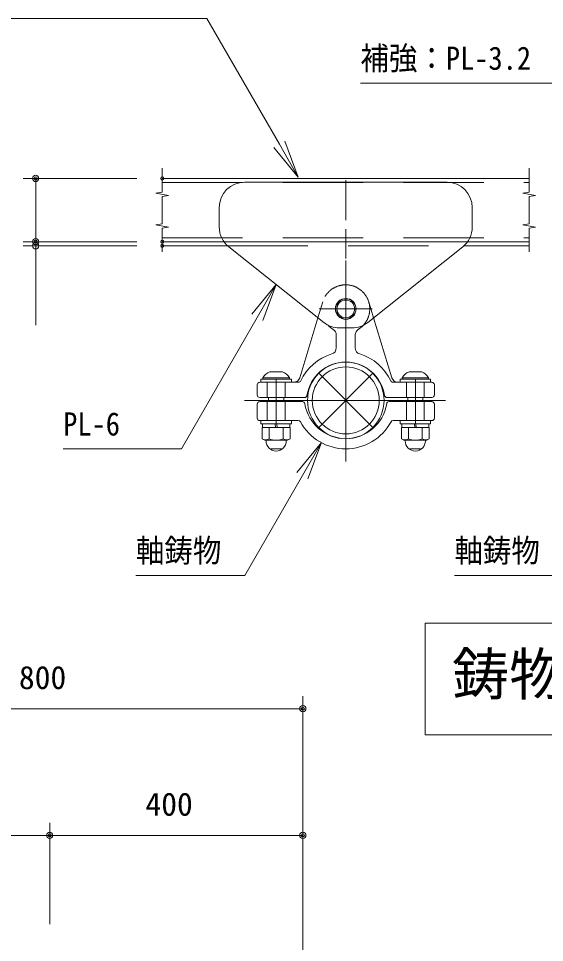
# Model space of a CAD drawing. Units: millimetres at full size, sheet at 1:10; details may follow other scales. Extents: x 5 to 8405, y -12 to 5952.
# Drawn here: x 5238 to 6069, y 3088 to 4547 of the extents above; entities that cross this region are included whole.
import ezdxf
from ezdxf.enums import TextEntityAlignment as Align

# ---------------------------------------------------------------- set-up
doc = ezdxf.new("R2010")
doc.units = ezdxf.units.MM
doc.header["$LTSCALE"] = 10
doc.header["$PDMODE"] = 32
doc.header["$PDSIZE"] = 5
doc.linetypes.add('USER1', pattern=[19.05, 12.7, -6.35])
doc.linetypes.add('USER2', pattern=[50.8, 31.75, -6.35, 6.35, -6.35])
doc.layers.add('LY_5', color=7, linetype='Continuous', lineweight=0)
doc.layers.add('LY_6', color=7, linetype='Continuous', lineweight=0)
doc.styles.add('ＭＳ ゴシック', font='')
doc.styles.get('ＭＳ ゴシック').set_extended_font_data('MS Gothic')

# ---------------------------------------------------------------- blocks, each defined once
blk = doc.blocks.new('-003-_U3')
at = {"color": 7, "linetype": 'Continuous', "lineweight": 0}
for p, q in [((-1, 0.1667), (0, 0)), ((0, 0), (-1, 0)), ((-1, -0.1667), (0, 0))]:
    blk.add_line(p, q, dxfattribs=at)
blk = doc.blocks.new('-014-_DOTBLANK')
at = {"color": 7, "linetype": 'Continuous', "lineweight": 0}
blk.add_line((-0.5, 0), (-1, 0), dxfattribs=at)
blk.add_circle((0, 0), 0.5, dxfattribs=at)

msp = doc.modelspace()

# ---------------------------------------------------------------- linework, layer by layer
at = {"layer": 'LY_5'}
for p, q in [((5464.88, 4310.44), (5464.88, 4272.97)), ((6044.88, 4310.44), (6044.88, 4272.97)), ((5464.88, 4294.44), (6044.88, 4294.44)), ((5594.88, 4288.44), (5914.88, 4288.44)), ((5454.88, 4271.21), (5464.88, 4272.97)), ((5474.88, 4267.68), (5454.88, 4271.21)), ((5464.88, 4265.92), (5474.88, 4267.68)), ((5464.88, 4265.92), (5464.88, 4244.44)), ((6034.88, 4271.21), (6044.88, 4272.97)), ((6054.88, 4267.68), (6034.88, 4271.21)), ((6044.88, 4265.92), (6054.88, 4267.68)), ((6044.88, 4265.92), (6044.88, 4244.44)), ((5554.88, 4217.74), (5554.88, 4248.44)), ((5954.88, 4217.74), (5954.88, 4248.44)), ((5464.88, 4244.44), (5464.88, 4222.97)), ((6044.88, 4244.44), (6044.88, 4222.97)), ((5454.88, 4221.21), (5464.88, 4222.97)), ((5474.88, 4217.68), (5454.88, 4221.21)), ((5464.88, 4215.92), (5474.88, 4217.68)), ((6034.88, 4221.21), (6044.88, 4222.97)), ((6054.88, 4217.68), (6034.88, 4221.21)), ((6044.88, 4215.92), (6054.88, 4217.68)), ((5464.88, 4215.92), (5464.88, 4178.44)), ((6044.88, 4215.92), (6044.88, 4178.44)), ((5464.88, 4194.44), (5562.36, 4194.44)), ((5562.36, 4194.44), (5464.88, 4194.44)), ((5947.4, 4194.44), (6044.88, 4194.44)), ((6044.88, 4194.44), (5947.4, 4194.44)), ((5464.88, 4188.04), (5568.08, 4188.04)), ((5569.98, 4186.43), (5719.95, 4067.14)), ((5939.78, 4186.43), (5789.81, 4067.14)), ((5941.68, 4188.04), (6044.88, 4188.04)), ((5682.04, 3979.53), (5710.92, 4074.32)), ((5827.72, 3979.53), (5798.83, 4074.32)), ((5744.85, 4058.44), (5764.91, 4058.44)), ((5739.88, 4026.82), (5739.88, 4047.42)), ((5769.88, 4026.82), (5769.88, 4047.51)), ((5634.88, 3989.04), (5654.88, 3989.04)), ((5712.1, 3986.72), (5797.66, 3901.16)), ((5712.1, 3901.16), (5797.66, 3986.72)), ((5854.88, 3989.04), (5874.88, 3989.04)), ((5618.88, 3972.44), (5680.26, 3972.44)), ((5620.88, 3972.44), (5620.88, 3977.44)), ((5620.88, 3977.44), (5668.88, 3977.44)), ((5620.88, 3972.44), (5668.88, 3972.44)), ((5623.88, 3979.44), (5665.88, 3979.44)), ((5623.88, 3979.44), (5623.88, 3977.44)), ((5623.88, 3977.44), (5665.88, 3977.44)), ((5665.88, 3979.44), (5665.88, 3977.44)), ((5668.88, 3977.44), (5668.88, 3972.44)), ((5890.88, 3972.44), (5829.5, 3972.44)), ((5840.88, 3972.44), (5840.88, 3977.44)), ((5840.88, 3977.44), (5888.88, 3977.44)), ((5840.88, 3972.44), (5888.88, 3972.44)), ((5843.88, 3979.44), (5885.88, 3979.44)), ((5843.88, 3979.44), (5843.88, 3977.44)), ((5843.88, 3977.44), (5885.88, 3977.44)), ((5885.88, 3979.44), (5885.88, 3977.44)), ((5888.88, 3977.44), (5888.88, 3972.44)), ((5614.88, 3952.44), (5614.88, 3968.44)), ((5894.88, 3952.44), (5894.88, 3968.44)), ((5689.64, 3948.44), (5618.88, 3948.44)), ((5686.25, 3941.94), (5618.88, 3941.94)), ((5632.88, 3948.44), (5632.88, 3941.94)), ((5656.88, 3948.44), (5656.88, 3941.94)), ((5890.88, 3948.44), (5820.12, 3948.44)), ((5890.88, 3941.94), (5823.5, 3941.94)), ((5852.88, 3948.44), (5852.88, 3941.94)), ((5876.88, 3948.44), (5876.88, 3941.94)), ((5614.88, 3915.94), (5614.88, 3937.94)), ((5894.88, 3915.94), (5894.88, 3937.94)), ((5679.85, 3911.94), (5618.88, 3911.94)), ((5620.88, 3906.94), (5620.88, 3911.94)), ((5620.88, 3911.94), (5668.88, 3911.94)), ((5668.88, 3911.94), (5668.88, 3906.94)), ((5890.88, 3911.94), (5829.91, 3911.94)), ((5840.88, 3906.94), (5840.88, 3911.94)), ((5840.88, 3911.94), (5888.88, 3911.94)), ((5888.88, 3911.94), (5888.88, 3906.94)), ((5620.88, 3906.94), (5668.88, 3906.94)), ((5622.94, 3900.94), (5622.94, 3883.22)), ((5622.94, 3900.94), (5666.82, 3900.94)), ((5623.38, 3906.94), (5623.38, 3900.94)), ((5623.38, 3906.94), (5666.38, 3906.94)), ((5623.38, 3900.94), (5666.38, 3900.94)), ((5633.91, 3900.94), (5633.91, 3883.22)), ((5644.54, 3900.94), (5642.94, 3906.94)), ((5646.82, 3900.94), (5645.21, 3906.94)), ((5655.85, 3900.94), (5655.85, 3883.22)), ((5666.38, 3906.94), (5666.38, 3900.94)), ((5666.82, 3900.94), (5666.82, 3883.22)), ((5840.88, 3906.94), (5888.88, 3906.94)), ((5842.87, 3900.94), (5842.87, 3883.22)), ((5842.87, 3900.94), (5886.74, 3900.94)), ((5843.38, 3906.94), (5843.38, 3900.94)), ((5843.38, 3906.94), (5886.38, 3906.94)), ((5843.38, 3900.94), (5886.38, 3900.94)), ((5853.84, 3900.94), (5853.84, 3883.22)), ((5864.54, 3900.94), (5862.94, 3906.94)), ((5866.82, 3900.94), (5865.21, 3906.94)), ((5875.77, 3900.94), (5875.77, 3883.22)), ((5886.38, 3906.94), (5886.38, 3900.94)), ((5886.74, 3900.94), (5886.74, 3883.22)), ((5622.94, 3883.22), (5626.88, 3880.94)), ((5666.82, 3883.22), (5662.88, 3880.94)), ((5842.87, 3883.22), (5846.81, 3880.94)), ((5886.74, 3883.22), (5882.81, 3880.94)), ((5626.88, 3880.94), (5662.88, 3880.94)), ((5628.88, 3879.94), (5628.88, 3880.94)), ((5652.88, 3867.44), (5636.88, 3867.44)), ((5660.88, 3879.94), (5660.88, 3880.94)), ((5846.81, 3880.94), (5882.81, 3880.94)), ((5848.81, 3879.94), (5848.81, 3880.94)), ((5872.88, 3867.44), (5856.88, 3867.44)), ((5880.81, 3879.94), (5880.81, 3880.94))]:
    msp.add_line(p, q, dxfattribs=at)
at = {"layer": 'LY_5', "linetype": 'USER2'}
for p, q in [((5754.88, 3847.44), (5754.88, 4314.44)), ((5754.88, 4168.04), (5754.88, 4214.44)), ((5796.81, 4088.44), (5712.8, 4088.44)), ((5644.88, 3944.44), (5644.88, 3976.44)), ((5864.88, 3944.44), (5864.88, 3976.44)), ((5594.88, 3943.94), (5914.88, 3943.94)), ((5644.88, 3907.94), (5644.88, 3945.94)), ((5864.88, 3907.94), (5864.88, 3945.94))]:
    msp.add_line(p, q, dxfattribs=at)
at = {"layer": 'LY_5', "linetype": 'USER1'}
for p, q in [((5464.88, 4288.04), (6044.88, 4288.04)), ((5464.88, 4200.84), (6044.88, 4200.84)), ((5562.36, 4194.44), (5947.4, 4194.44)), ((5947.4, 4194.44), (5562.36, 4194.44)), ((5568.08, 4188.04), (5941.68, 4188.04)), ((5710.92, 4074.32), (5718.6, 4099.52)), ((5798.83, 4074.32), (5791.15, 4099.52)), ((5630.88, 3948.44), (5630.88, 3972.44)), ((5658.88, 3948.44), (5658.88, 3972.44)), ((5850.88, 3948.44), (5850.88, 3972.44)), ((5878.88, 3948.44), (5878.88, 3972.44)), ((5630.88, 3911.94), (5630.88, 3941.94)), ((5658.88, 3911.94), (5658.88, 3941.94)), ((5850.88, 3911.94), (5850.88, 3941.94)), ((5878.88, 3911.94), (5878.88, 3941.94))]:
    msp.add_line(p, q, dxfattribs=at)
at = {"layer": 'LY_5', "lineweight": 18}
for p, q in [((7016.12, 3591.85), (5880.12, 3591.85)), ((5880.12, 3591.85), (5880.12, 3415.85)), ((5880.12, 3415.85), (7016.12, 3415.85))]:
    msp.add_line(p, q, dxfattribs=at)
at = {"layer": 'LY_5'}
for centre, radius in [((5754.88, 4088.44), 16.4), ((5754.88, 4088.44), 16), ((5754.88, 4088.44), 14), ((5754.88, 3943.94), 60.5), ((5754.88, 3943.94), 52.9)]:
    msp.add_circle(centre, radius, dxfattribs=at)
for centre, radius, start, end in [((5594.88, 4248.44), 40, 90, 180), ((5914.88, 4248.44), 40, 0, 90), ((5594.88, 4217.74), 40, 180, 231.49935), ((5914.88, 4217.74), 40, 308.50065, 0), ((5744.85, 4098.44), 40, 231.49935, 270), ((5754.81, 4088.44), 38, 222.57206, 238.71476), ((5764.91, 4098.44), 40, 270, 308.50065), ((5754.81, 4088.44), 38, 301.49121, 317.14717), ((5729.88, 4047.42), 10, 0, 58.71476), ((5779.88, 4047.51), 10, 121.49121, 180), ((5754.88, 3942.44), 78, 106.50452, 155.50372), ((5729.88, 4026.82), 10, 286.50452, 0), ((5779.88, 4026.82), 10, 180, 253.49548), ((5754.88, 3942.44), 78, 24.49628, 73.49548), ((5754.88, 3942.44), 62, 8.71474, 171.28526), ((5644.88, 3966.48), 24.68, 113.90552, 148.31866), ((5644.88, 3966.48), 24.68, 31.68134, 66.09448), ((5864.88, 3966.48), 24.68, 113.90552, 148.31866), ((5864.88, 3966.48), 24.68, 31.68134, 66.09448), ((5618.88, 3968.44), 4, 90, 180), ((5672.47, 3982.44), 10, 270, 343.05254), ((5680.26, 3976.44), 4, 270, 335.50372), ((5829.5, 3976.44), 4, 204.49628, 270), ((5837.29, 3982.44), 10, 196.94746, 270), ((5890.88, 3968.44), 4, 0, 90), ((5618.88, 3952.44), 4, 180, 270), ((5618.88, 3937.94), 4, 90, 180), ((5686.25, 3937.94), 4, 9.10669, 90), ((5689.64, 3952.44), 4, 270, 351.28526), ((5820.12, 3952.44), 4, 188.71474, 270), ((5823.5, 3937.94), 4, 90, 170.89331), ((5890.88, 3952.44), 4, 270, 0), ((5890.88, 3937.94), 4, 0, 90), ((5754.88, 3948.94), 65.5, 189.10669, 350.89331), ((5618.88, 3915.94), 4, 180, 270), ((5679.85, 3907.94), 4, 28.65485, 90), ((5829.91, 3907.94), 4, 90, 151.34515), ((5890.88, 3915.94), 4, 270, 0), ((5754.88, 3948.94), 81.5, 208.65485, 331.34515), ((5628.42, 3892.72), 10.97, 240.00001, 299.99999), ((5644.88, 3908.53), 27.59, 246.57346, 293.42654), ((5661.33, 3892.72), 10.97, 240.00001, 299.99999), ((5848.35, 3892.72), 10.97, 240.00001, 299.99999), ((5864.81, 3908.53), 27.59, 246.57346, 293.42654), ((5881.26, 3892.72), 10.97, 240.00001, 299.99999), ((5644.88, 3879.94), 16, 180, 0), ((5864.81, 3879.94), 16, 180, 0)]:
    msp.add_arc(centre, radius, start, end, dxfattribs=at)
at = {"layer": 'LY_5', "linetype": 'USER1'}
msp.add_arc((5754.81, 4088.44), 38, 317.14717, 222.57206, dxfattribs=at)
at = {"layer": 'LY_6'}
for p, q in [((4856.2, 4547.03), (5535.2, 4547.03)), ((5535.2, 4547.03), (5515.2, 4547.03)), ((5649.88, 4348.4), (5535.2, 4547.03)), ((5777.97, 4445.03), (6179.38, 4445.03)), ((5424.88, 4294.44), (5244.88, 4294.44)), ((5264.88, 4194.44), (5264.88, 4294.44)), ((5264.88, 4194.44), (5264.88, 4254.44)), ((5424.88, 4194.44), (5244.88, 4194.44)), ((5424.88, 4194.44), (5244.88, 4194.44)), ((5264.88, 4188.04), (5264.88, 4194.44)), ((5424.88, 4188.04), (5244.88, 4188.04)), ((5264.88, 4062.52), (5264.88, 4188.04)), ((5264.88, 4188.04), (5264.88, 4128.04)), ((5614.96, 4074.82), (5495.23, 3867.44)), ((5308.23, 3867.44), (5475.23, 3867.44)), ((5495.23, 3867.44), (5475.23, 3867.44)), ((5686.31, 3825.18), (5595.24, 3667.44)), ((5423.24, 3667.44), (5595.24, 3667.44)), ((5595.24, 3667.44), (5575.24, 3667.44)), ((5926.63, 3667.44), (6098.63, 3667.44)), ((5687, 2611.69), (5687, 3476.94)), ((4887, 3456.94), (5687, 3456.94)), ((5287, 3116.94), (5287, 3276.94)), ((5287, 3116.94), (5287, 3276.94)), ((5687, 2611.69), (5687, 3276.94)), ((4887, 3256.94), (5287, 3256.94)), ((5287, 3256.94), (5687, 3256.94))]:
    msp.add_line(p, q, dxfattribs=at)
for p in [(5264.88, 4294.44), (5464.88, 4294.44), (5264.88, 4194.44), (5464.88, 4194.44), (5464.88, 4194.44), (5464.88, 4188.04), (5687, 3456.94), (5287, 3256.94), (5687, 3256.94)]:
    msp.add_point(p, dxfattribs=at)

# ---------------------------------------------------------------- block references
for name, p, xscale, yscale, rotation in [('-003-_U3', (5679.88, 4296.44), 60, 60, 300), ('-014-_DOTBLANK', (5264.88, 4294.44), 10, 10, 90), ('-014-_DOTBLANK', (5264.88, 4194.44), 10, 10, 270), ('-014-_DOTBLANK', (5264.88, 4194.44), 10, 10, 270), ('-014-_DOTBLANK', (5264.88, 4188.04), 10, 10, 90), ('-003-_U3', (5644.96, 4126.79), 60, 60, 60), ('-003-_U3', (5716.31, 3877.15), 60, 60, 60), ('-014-_DOTBLANK', (5287, 3256.94), 10, 10, 180)]:
    msp.add_blockref(name, p, dxfattribs=dict(at, xscale=xscale, yscale=yscale, rotation=rotation))
at = {"layer": 'LY_6', "xscale": 10, "yscale": 10}
for p in [(5687, 3456.94), (5287, 3256.94), (5687, 3256.94)]:
    msp.add_blockref('-014-_DOTBLANK', p, dxfattribs=at)

# ---------------------------------------------------------------- texts
at = {"layer": 'LY_5', "style": 'ＭＳ ゴシック'}
msp.add_text('鋳物詳細図 S=1／10', height=65.98, dxfattribs=at).set_placement((5923.16, 3458.85), align=Align.BOTTOM_LEFT)
at = {"layer": 'LY_6', "style": 'ＭＳ ゴシック', "width": 0.9}
for s, p in [('補強：PL-3.2', (5778.05, 4455.03)), ('PL-6', (5308.23, 3877.44)), ('軸鋳物', (5423.24, 3677.44)), ('軸鋳物', (5926.63, 3677.44))]:
    msp.add_text(s, height=36.66, dxfattribs=at).set_placement(p, align=Align.BOTTOM_LEFT)
at = {"layer": 'LY_6', "style": 'ＭＳ ゴシック'}
for s, p in [('800', (5238.26, 3476.94)), ('400', (5438.26, 3276.94))]:
    msp.add_text(s, height=36.66, dxfattribs=at).set_placement(p, align=Align.BOTTOM_LEFT)

doc.saveas('drawing.dxf')
